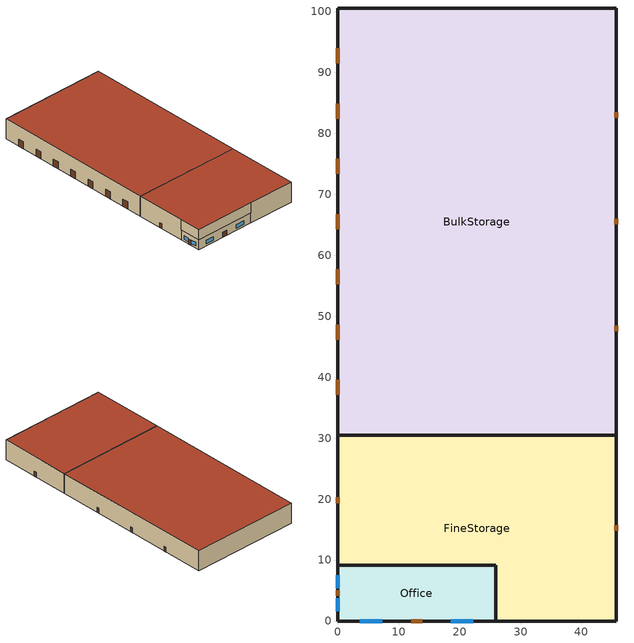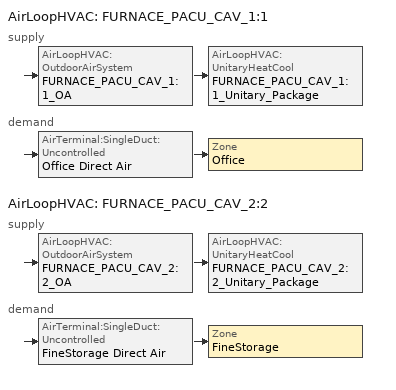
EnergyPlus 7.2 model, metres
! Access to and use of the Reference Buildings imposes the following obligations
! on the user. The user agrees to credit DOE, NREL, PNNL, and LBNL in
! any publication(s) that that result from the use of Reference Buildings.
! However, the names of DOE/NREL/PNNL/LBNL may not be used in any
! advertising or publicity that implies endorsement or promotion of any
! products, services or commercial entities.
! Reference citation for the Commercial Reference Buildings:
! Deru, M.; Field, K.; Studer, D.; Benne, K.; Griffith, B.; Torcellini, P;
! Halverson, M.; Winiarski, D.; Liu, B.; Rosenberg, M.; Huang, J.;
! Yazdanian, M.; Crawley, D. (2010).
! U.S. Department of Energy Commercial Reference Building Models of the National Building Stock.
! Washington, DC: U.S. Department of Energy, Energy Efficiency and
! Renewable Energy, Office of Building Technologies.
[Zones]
BulkStorage
 floor ground (ext-slab): 45.72,100.58 45.72,30.48 0,30.48 0,100.58 z0
 wall outside (Metal Bldg Semi-Cond Ext Wall): 45.72,30.48 45.72,100.58 0,100.58 0,30.48 z0:8.53
 door (Swinging Door Semi-Cond): 45.72,47.55 45.72,48.46 / 45.72,65.07 45.72,65.99 / 45.72,82.6 45.72,83.51 z0:2.13
 door (Overhead Door Semi-Cond): 0,93.95 0,91.51 / 0,84.88 0,82.44 / 0,75.82 0,73.38 / 0,66.75 0,64.31 / 0,57.68 0,55.24 / 0,48.61 0,46.17 / 0,39.55 0,37.11 z0:3.05
 roof outside (IEAD Semi-Cond Roof): 0,100.58 0,30.48 45.72,30.48 45.72,100.58 z8.53
FineStorage
 floor ground (ext-slab): 45.72,30.48 45.72,0 25.91,0 25.91,9.14 0,9.14 0,30.48 z0
 floor to Office (int-walls): 0,0 0,9.14 25.91,9.14 25.91,0 z4.27
 wall outside (Metal Bldg Semi-Cond Ext Wall): 0,9.14 0,0 25.91,0 z4.27:8.53; 25.91,0 45.72,0 45.72,30.48 / 0,30.48 0,9.14 z0:8.53
 wall outside (int-walls): 45.72,30.48 0,30.48 z0:8.53
 door (Swinging Door Semi-Cond): 45.72,14.78 45.72,15.7 / 0,20.27 0,19.35 z0:2.13
 roof outside (IEAD Semi-Cond Roof): 45.72,0 45.72,30.48 0,30.48 0,0 z8.53
Office
 floor ground (ext-slab): 25.91,9.14 25.91,0 0,0 0,9.14 z0
 wall outside (Metal Bldg Semi-Cond Ext Wall): 25.91,0 25.91,9.14 0,9.14 0,0 25.91,0 z0:4.27
 window (Window Semi-Cond Fixed): 3.66,0 7.31,0 / 18.59,0 22.25,0 / 0,7.52 0,5.39 / 0,3.76 0,1.62 z0.91:2.44
 door (Swinging Door Semi-Cond): 12.04,0 13.87,0 / 0,5.03 0,4.11 z0:2.13
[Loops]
AirLoopHVAC 'FURNACE_PACU_CAV_1:1'
 supply: AirLoopHVAC:OutdoorAirSystem 'FURNACE_PACU_CAV_1:1_OA' > AirLoopHVAC:UnitaryHeatCool 'FURNACE_PACU_CAV_1:1_Unitary_Package'
 demand: AirTerminal:SingleDuct:Uncontrolled 'Office Direct Air' > Zone 'Office'
AirLoopHVAC 'FURNACE_PACU_CAV_2:2'
 supply: AirLoopHVAC:OutdoorAirSystem 'FURNACE_PACU_CAV_2:2_OA' > AirLoopHVAC:UnitaryHeatCool 'FURNACE_PACU_CAV_2:2_Unitary_Package'
 demand: AirTerminal:SingleDuct:Uncontrolled 'FineStorage Direct Air' > Zone 'FineStorage'
[Building]
Ref Bldg Warehouse Pre1980_v1.3_5.0: North Axis {deg}=0; Terrain=City; Loads Convergence Tolerance Value=0.04; Temperature Convergence Tolerance Value {deltaC}=0.2; Solar Distribution=FullInteriorAndExterior; Maximum Number of Warmup Days=40; Minimum Number of Warmup Days=6
[Site:Location]
USA IL-CHICAGO-OHARE: Latitude {deg}=41.77; Longitude {deg}=-87.75; Time Zone {hr}=-6; Elevation {m}=190
[SizingPeriod:DesignDay] Day of Month=21; Humidity Condition Type=Wetbulb; Barometric Pressure {Pa}=99063; Rain Indicator=No; Snow Indicator=No; Daylight Saving Time Indicator=No; Solar Model Indicator=ASHRAEClearSky
Name | Month | Day Type | Maximum Dry-Bulb Temperature {C} | Daily Dry-Bulb Temperature Range {deltaC} | Wetbulb or DewPoint at Maximum Dry-Bulb {C} | Wind Speed {m/s} | Wind Direction {deg} | Sky Clearness
CHICAGO Ann Htg 99.6% Condns DB | 1 | WinterDesignDay | -20.6 | 0 | -20.6 | 4.9 | 270 | 0
CHICAGO Ann Clg .4% Condns WB=>MDB | 7 | SummerDesignDay | 31.2 | 10.7 | 25.5 | 5.3 | 230 | 1
[Site:WaterMainsTemperature]
Calculation Method=CORRELATION; Annual Average Outdoor Air Temperature {C}=9.69; Maximum Difference In Monthly Average Outdoor Air Temperatures {deltaC}=28.1
[Site:GroundTemperature:BuildingSurface]
10.34, 10.19, 11.31, 13.07, 16.39, 19.3, 22.1, 24.2, 21.69, 17.32, 14.23, 11.34
[Construction]
Metal Bldg Semi-Cond Ext Wall: Metal Siding, Metal Building Semi-Cond Wall Insulation, 1/2IN Gypsum
IEAD Semi-Cond Roof: Roof Membrane, IEAD Semi-Cond Roof Insulation, Metal Decking
ext-slab: HW CONCRETE
int-walls: 1/2IN Gypsum, 1/2IN Gypsum
Window Semi-Cond Fixed: Semi-Cond Fixed Assembly Window
Swinging Door Semi-Cond: Opaque Door panel Semi-Cond
Overhead Door Semi-Cond: Std Overhead Door Panel Semi-Cond
InteriorFurnishings: Std Wood 6inch
[Material] Thermal Absorptance=0.9
Name | Roughness | Thickness {m} | Conductivity {W/m-K} | Density {kg/m3} | Specific Heat {J/kg-K} | Solar Absorptance | Visible Absorptance
Metal Building Semi-Cond Wall Insulation | MediumRough | 0.0347077 | 0.049 | 265 | 836.8 | 0.7 | 0.7
IEAD Semi-Cond Roof Insulation | MediumRough | 0.110216 | 0.049 | 265 | 836.8 | 0.7 | 0.7
Std Wood 6inch | MediumSmooth | 0.15 | 0.12 | 540 | 1210 | 0.7 | 0.7
1/2IN Gypsum | Smooth | 0.0127 | 0.16 | 784.9 | 830 | 0.92 | 0.92
Metal Siding | Smooth | 0.0015 | 44.96 | 7688.86 | 410 | 0.2 | 0.2
HW CONCRETE | Rough | 0.2032 | 1.311 | 2240 | 836.8 | 0.7 | 0.7
Roof Membrane | VeryRough | 0.0095 | 0.16 | 1121.29 | 1460 | 0.7 | 0.7
Metal Decking | MediumSmooth | 0.0015 | 45.006 | 7680 | 418.4 | 0.7 | 0.3
[WindowMaterial:SimpleGlazingSystem]
Semi-Cond Fixed Assembly Window: U-Factor {W/m2-K}=3.52036; Solar Heat Gain Coefficient=0.41
[Material:NoMass] Roughness=MediumRough; Thermal Absorptance=0.9; Solar Absorptance=0.7; Visible Absorptance=0.7
Name | Thermal Resistance {m2-K/W}
Opaque Door panel Semi-Cond | 0.101897
Std Overhead Door Panel Semi-Cond | 0.001
[Zone] Type=1; Multiplier=1; Floor Area {m2}=autocalculate; Part of Total Floor Area=Yes
BulkStorage; FineStorage; Office
[People]
Office People: Zone or ZoneList=Office; Number of People Schedule=BLDG_OCC_SCH; Number of People Calculation Method=People; Number of People=5; Fraction Radiant=0.3; Sensible Heat Fraction=AUTOCALCULATE; Activity Level Schedule=ACTIVITY_SCH; Enable ASHRAE 55 Comfort Warnings=No; Mean Radiant Temperature Calculation Type=ZoneAveraged; Work Efficiency Schedule=WORK_EFF_SCH; Clothing Insulation Schedule=CLOTHING_SCH; Air Velocity Schedule=AIR_VELO_SCH; Thermal Comfort Model 1 Type=FANGER
[Lights] Schedule=BLDG_LIGHT_SCH; Design Level Calculation Method=Watts/Area; Return Air Fraction=0; Fraction Radiant=0.5; Fraction Visible=0.2; Fraction Replaceable=1; Return Air Fraction Calculated from Plenum Temperature=No
Name | Zone or ZoneList | Watts per Zone Floor Area {W/m2}
BulkStorage_Lights | BulkStorage | 3.34
FineStorage_Lights | FineStorage | 11.64
Office_Lights | Office | 21.69
[ElectricEquipment] Schedule=BLDG_EQUIP_SCH; Design Level Calculation Method=Watts/Area; Fraction Latent=0; Fraction Radiant=0.5; Fraction Lost=0
Name | Zone or ZoneList | Watts per Zone Floor Area {W/m2}
BulkStorage_MiscPlug_Equip | BulkStorage | 2.56
Office_MiscPlug_Equip | Office | 8.07
[Exterior:Lights]
Exterior Facade Lighting: Schedule=ALWAYS_ON; Design Level {W}=10958; Control Option=AstronomicalClock
[ZoneInfiltration:DesignFlowRate] Schedule=ALWAYS_ON; Design Flow Rate Calculation Method=Flow/ExteriorArea; Flow per Exterior Surface Area {m3/s-m2}=0.001133; Constant Term Coefficient=1; Temperature Term Coefficient=0; Velocity Term Coefficient=0; Velocity Squared Term Coefficient=0
Name | Zone or ZoneList
BulkStorage_Infiltration | BulkStorage
FineStorage_Infiltration | FineStorage
Office_Infiltration | Office
[InternalMass] Construction=InteriorFurnishings
Name | Zone | Surface Area {m2}
BulkStorage Internal Mass | BulkStorage | 6409.68
FineStorage Internal Mass | FineStorage | 2786.82
Office Internal Mass | Office | 473.7584
[Fan:OnOff] Availability Schedule=HVACOperationSchd; Maximum Flow Rate {m3/s}=AUTOSIZE; Motor In Airstream Fraction=1
Name | Fan Efficiency | Pressure Rise {Pa} | Motor Efficiency
FURNACE_PACU_CAV_1:1_Unitary_Package_fan | 0.56875 | 622 | 0.875
FURNACE_PACU_CAV_2:2_Unitary_Package_fan | 0.6006 | 1109.648 | 0.924
[Fan:ConstantVolume]
BulkStorage Unit HeaterFan: Availability Schedule=ALWAYS_ON; Fan Efficiency=0.53625; Pressure Rise {Pa}=49.8; Maximum Flow Rate {m3/s}=AUTOSIZE; Motor Efficiency=0.825; Motor In Airstream Fraction=1
[Coil:Heating:Gas] Availability Schedule=ALWAYS_ON; Gas Burner Efficiency=0.78; Nominal Capacity {W}=AUTOSIZE
BulkStorage Unit Heater Coil; FURNACE_PACU_CAV_1:1_Unitary_Package_HeatCoil; FURNACE_PACU_CAV_2:2_Unitary_Package_HeatCoil
[Coil:Cooling:DX:SingleSpeed] Availability Schedule=ALWAYS_ON; Rated Total Cooling Capacity {W}=AUTOSIZE; Rated Sensible Heat Ratio=AUTOSIZE; Rated Air Flow Rate {m3/s}=AUTOSIZE
Name | Rated COP {W/W} | Total Cooling Capacity Function of Temperature Curve | Total Cooling Capacity Function of Flow Fraction Curve | Energy Input Ratio Function of Temperature Curve | Energy Input Ratio Function of Flow Fraction Curve | Part Load Fraction Correlation Curve
FURNACE_PACU_CAV_1:1_Unitary_Package_CoolCoil | 3.30033 | Cool-Cap-fT | ConstantCubic | Cool-EIR-fT | ConstantCubic | Cool-PLF-fPLR
FURNACE_PACU_CAV_2:2_Unitary_Package_CoolCoil | 3.13381 | Measured_CoolCStandard10Ton_CapFT | Measured_CoolCStandard10Ton_CapFF | Measured_CoolCStandard10Ton_EIRFT | Measured_CoolCStandard10Ton_EIRFFF | No_PLR_Degredation
[ZoneHVAC:UnitHeater]
BulkStorage Unit Heater: Availability Schedule=ALWAYS_ON; Supply Air Fan=BulkStorage Unit HeaterFan; Maximum Supply Air Flow Rate {m3/s}=AUTOSIZE; Fan Control Type=OnOff; Heating Coil=BulkStorage Unit Heater Coil; Maximum Hot Water or Steam Flow Rate {m3/s}=AUTOSIZE; Minimum Hot Water or Steam Flow Rate {m3/s}=0; Heating Convergence Tolerance=0.001
[ZoneVentilation:DesignFlowRate]
BulkStorage_Ventilation: Zone or ZoneList=BulkStorage; Schedule=MinOA_Sched; Design Flow Rate Calculation Method=Flow/Area; Flow Rate per Zone Floor Area {m3/s-m2}=0.00025; Ventilation Type=INTAKE; Fan Pressure Rise {Pa}=49.8; Fan Total Efficiency=0.53625; Constant Term Coefficient=1; Temperature Term Coefficient=0; Velocity Term Coefficient=0; Velocity Squared Term Coefficient=0; Minimum Indoor Temperature {C}=7.5; Maximum Indoor Temperature {C}=35; Delta Temperature {deltaC}=-27.5; Minimum Outdoor Temperature {C}=-30; Maximum Outdoor Temperature {C}=50; Maximum Wind Speed {m/s}=6
[Zone equipment]
BulkStorage: BulkStorage Unit Heater
FineStorage: FineStorage Direct Air
Office: Office Direct Air
[Sizing:Zone] Zone Cooling Design Supply Air Temperature Input Method=SupplyAirTemperature; Zone Cooling Design Supply Air Temperature {C}=14; Zone Heating Design Supply Air Temperature Input Method=SupplyAirTemperature; Zone Heating Design Supply Air Temperature {C}=40; Zone Cooling Design Supply Air Humidity Ratio {kgWater/kgDryAir}=0.0085; Zone Heating Design Supply Air Humidity Ratio {kgWater/kgDryAir}=0.008; Cooling Design Air Flow Method=DesignDay; Heating Design Air Flow Method=DesignDay
Name | Design Specification Outdoor Air Object
BulkStorage | SZ DSOA BulkStorage
FineStorage | SZ DSOA FineStorage
Office | SZ DSOA Office
[DesignSpecification:OutdoorAir]
Name | Outdoor Air Method | Outdoor Air Flow per Zone Floor Area {m3/s-m2} | Outdoor Air Flow per Person {m3/s-person}
SZ DSOA BulkStorage; SZ DSOA FineStorage | Flow/Area | 0.00025
SZ DSOA Office | Flow/Person |  | 0.01
[ZoneControl:Thermostat] Control Type Schedule=Dual Zone Control Type Sched
Name | Zone or ZoneList | Control 1
BulkStorage Thermostat | BulkStorage | BulkStorage DualSPSched
FineStorage Thermostat | FineStorage | FineStorage DualSPSched
Office Thermostat | Office | Office DualSPSched
[ThermostatSetpoint:DualSetpoint]
Name | Heating Setpoint Temperature Schedule | Cooling Setpoint Temperature Schedule
BulkStorage DualSPSched | HTGSETP_BulkStorage_SCH | CLGSETP_SCH
FineStorage DualSPSched | HTGSETP_FineStorage_SCH | CLGSETP_FineStorage_SCH
Office DualSPSched | HTGSETP_SCH | CLGSETP_SCH
[SetpointManager:SingleZone:Reheat] Control Variable=Temperature; Minimum Supply Air Temperature {C}=10; Maximum Supply Air Temperature {C}=50
Name | Control Zone | Setpoint Node or NodeList
SupAirTemp MngrFineStorage | FineStorage | FURNACE_PACU_CAV_2:2 Supply Equipment Outlet Node
SupAirTemp MngrOffice | Office | FURNACE_PACU_CAV_1:1 Supply Equipment Outlet Node
[Sizing:System] Type of Load to Size On=Sensible; Design Outdoor Air Flow Rate {m3/s}=AUTOSIZE; Minimum System Air Flow Ratio=1; Preheat Design Temperature {C}=7; Preheat Design Humidity Ratio {kgWater/kgDryAir}=0.008; Precool Design Temperature {C}=12.8; Precool Design Humidity Ratio {kgWater/kgDryAir}=0.008; Central Cooling Design Supply Air Temperature {C}=12.8; Central Heating Design Supply Air Temperature {C}=40; Sizing Option=NonCoincident; 100% Outdoor Air in Cooling=No; 100% Outdoor Air in Heating=No; Central Cooling Design Supply Air Humidity Ratio {kgWater/kgDryAir}=0.0085; Central Heating Design Supply Air Humidity Ratio {kgWater/kgDryAir}=0.008; Cooling Design Air Flow Method=DesignDay; Cooling Design Air Flow Rate {m3/s}=0; Heating Design Air Flow Method=DesignDay; Heating Design Air Flow Rate {m3/s}=0; System Outdoor Air Method=ZoneSum
FURNACE_PACU_CAV_1:1; FURNACE_PACU_CAV_2:2
[Controller:OutdoorAir] Minimum Outdoor Air Flow Rate {m3/s}=AUTOSIZE; Maximum Outdoor Air Flow Rate {m3/s}=AUTOSIZE; Economizer Control Type=DifferentialDryBulb; Economizer Control Action Type=ModulateFlow; Economizer Maximum Limit Dry-Bulb Temperature {C}=28; Economizer Maximum Limit Enthalpy {J/kg}=64000; Economizer Minimum Limit Dry-Bulb Temperature {C}=-100; Lockout Type=NoLockout; Minimum Limit Type=FixedMinimum; Minimum Outdoor Air Schedule=MinOA_Sched
FURNACE_PACU_CAV_1:1_OA_Controller; FURNACE_PACU_CAV_2:2_OA_Controller
[AirLoopHVAC] Design Supply Air Flow Rate {m3/s}=AUTOSIZE
FURNACE_PACU_CAV_1:1; FURNACE_PACU_CAV_2:2
[AirLoopHVAC:UnitaryHeatCool] Availability Schedule=ALWAYS_ON; Supply Air Fan Operating Mode Schedule=HVACOperationSchd; Maximum Supply Air Temperature {C}=AUTOSIZE; Supply Air Flow Rate During Cooling Operation {m3/s}=AUTOSIZE; Supply Air Flow Rate During Heating Operation {m3/s}=AUTOSIZE; Supply Air Flow Rate When No Cooling or Heating is Needed {m3/s}=AUTOSIZE; Fan Placement=BlowThrough; Dehumidification Control Type=None
Name | Controlling Zone or Thermostat Location | Supply Fan | Heating Coil | Cooling Coil
FURNACE_PACU_CAV_1:1_Unitary_Package | Office | FURNACE_PACU_CAV_1:1_Unitary_Package_fan | FURNACE_PACU_CAV_1:1_Unitary_Package_HeatCoil | FURNACE_PACU_CAV_1:1_Unitary_Package_CoolCoil
FURNACE_PACU_CAV_2:2_Unitary_Package | FineStorage | FURNACE_PACU_CAV_2:2_Unitary_Package_fan | FURNACE_PACU_CAV_2:2_Unitary_Package_HeatCoil | FURNACE_PACU_CAV_2:2_Unitary_Package_CoolCoil
[AirTerminal:SingleDuct:Uncontrolled] Availability Schedule=ALWAYS_ON; Maximum Air Flow Rate {m3/s}=AUTOSIZE
FineStorage Direct Air; Office Direct Air
[AvailabilityManager:NightCycle] Applicability Schedule=ALWAYS_ON; Fan Schedule=HVACOperationSchd; Control Type=CycleOnAny; Thermostat Tolerance {deltaC}=1; Cycling Run Time {s}=1800
FURNACE_PACU_CAV_1:1 Availability Manager; FURNACE_PACU_CAV_2:2 Availability Manager
[SetpointManager:MixedAir] Control Variable=Temperature
Name | Setpoint Node or NodeList
FURNACE_PACU_CAV_1:1_OAMixed Air Temp Manager | FURNACE_PACU_CAV_1:1_OA-FURNACE_PACU_CAV_1:1_Unitary_PackageNode
FURNACE_PACU_CAV_2:2_OAMixed Air Temp Manager | FURNACE_PACU_CAV_2:2_OA-FURNACE_PACU_CAV_2:2_Unitary_PackageNode
[UtilityCost:Tariff]
Name | Output Meter | Conversion Factor Choice | Demand Window Length | Monthly Charge or Variable | Group
PSI_LLF_LowLoadFactorService | Electricity:Facility | kWh | HalfHour | 15 | Comm Elect
PSI_CS_CommercialElectricService | Electricity:Facility | kWh |  | 9.4 | Comm Elect
IN_EIAMonthlyRateGas | Gas:Facility | MCF |  | 0 | Comm Gas
[UtilityCost:Charge:Block] Source Variable=totalEnergy; Season=Annual; Category Variable=EnergyCharges
Name | Tariff | Block Size 1 Value or Variable | Block 1 Cost per Unit Value or Variable | Block Size 2 Value or Variable | Block 2 Cost per Unit Value or Variable | Block Size 3 Value or Variable | Block 3 Cost per Unit Value or Variable | Block Size 4 Value or Variable | Block 4 Cost per Unit Value or Variable | Block Size Multiplier Value or Variable
AnnualEnergyCharge | PSI_LLF_LowLoadFactorService | 300 | 0.108222 | 700 | 0.087021 | 1500 | 0.07842 | remaining | 0.05832
AnnualDemandBaseCharge | PSI_LLF_LowLoadFactorService | 190 | 0 | 110 | 0.051773 | remaining | 0.046965 |  |  | TotalDemand
AnnualEnergyCharge | PSI_CS_CommercialElectricService | 300 | 0.082409 | 700 | 0.072873 | 1500 | 0.061696 | remaining | 0.041179
[UtilityCost:Charge:Simple] Season=Annual
Name | Tariff | Source Variable | Category Variable | Cost per Unit Value or Variable
FuelCostAdjustEnergyCharge | PSI_LLF_LowLoadFactorService | totalEnergy | EnergyCharges | 0.002028
QualPollutionControlAdjustEnergyCharge | PSI_LLF_LowLoadFactorService | totalEnergy | EnergyCharges | 0.000536
SoxNoxRiderAdjustEnergyCharge | PSI_LLF_LowLoadFactorService | totalEnergy | EnergyCharges | 0.001127
DSMRiderAdjustEnergyCharge | PSI_LLF_LowLoadFactorService | totalEnergy | EnergyCharges | -0.00037
PurchPowerTrackerAdjustEnergyCharge | PSI_LLF_LowLoadFactorService | totalEnergy | EnergyCharges | -3.1e-05
MidwestISOAdjustEnergyCharge | PSI_LLF_LowLoadFactorService | totalEnergy | EnergyCharges | -0.000216
CleanCoalRiderEnergyCharge | PSI_LLF_LowLoadFactorService | totalEnergy | EnergyCharges | 0.000833
TaxofeightPercent | PSI_LLF_LowLoadFactorService | SubTotal | Taxes | 0.08
FuelCostAdjustEnergyCharge | PSI_CS_CommercialElectricService | totalEnergy | EnergyCharges | 0.002028
QualPollutionControlAdjustEnergyCharge | PSI_CS_CommercialElectricService | totalEnergy | EnergyCharges | 0.000536
SoxNoxRiderAdjustEnergyCharge | PSI_CS_CommercialElectricService | totalEnergy | EnergyCharges | 0.001127
DSMRiderAdjustEnergyCharge | PSI_CS_CommercialElectricService | totalEnergy | EnergyCharges | 0.000021
PurchPowerTrackerAdjustEnergyCharge | PSI_CS_CommercialElectricService | totalEnergy | EnergyCharges | 0.000034
MidwestISOAdjustEnergyCharge | PSI_CS_CommercialElectricService | totalEnergy | EnergyCharges | -0.000203
CleanCoalRiderEnergyCharge | PSI_CS_CommercialElectricService | totalEnergy | EnergyCharges | 0.000807
TaxofeightPercent | PSI_CS_CommercialElectricService | SubTotal | Taxes | 0.08
MonthlyRateGasCharge | IN_EIAMonthlyRateGas | totalEnergy | EnergyCharges | IN_MonthlyGasRates
TaxofEightPercent | IN_EIAMonthlyRateGas | SubTotal | Taxes | 0.08
[UtilityCost:Qualify] Variable=TotalDemand; Threshold Value or Variable=75; Season=Annual; Threshold Test=Count
Name | Tariff | Qualify Type | Number of Months
MinDemand75kw | PSI_LLF_LowLoadFactorService | Minimum | 12
MaxDemand75kw | PSI_CS_CommercialElectricService | Maximum | 1
[UtilityCost:Variable]
IN_MonthlyGasRates: Tariff=IN_EIAMonthlyRateGas; Variable Type=Currency; January Value=8.22; February Value=7.51; March Value=8.97; April Value=9.01; May Value=9.16; June Value=10.44; July Value=10.32; August Value=10.13; September Value=9.2; October Value=8.18; November Value=7.83; December Value=7.63
[Schedule:Compact]
ALWAYS_ON: Through: 12/31, For: AllDays, Until: 24:00, 1
ACTIVITY_SCH: Through: 12/31, For: AllDays, Until: 24:00, 120
AIR_VELO_SCH: Through: 12/31, For: AllDays, Until: 24:00, 0.2
BLDG_EQUIP_SCH: Through: 12/31, For: Weekdays, Until: 07:00, 0.1, Until: 08:00, 0.5, Until: 09:00, 0.8, Until: 12:00, 0.9, Until: 13:00, 0.8, Until: 17:00, 0.9, Until: 18:00, 0.4, Until: 24:00, 0.1, For: Saturday, Until: 08:00, 0.1, Until: 09:00, 0.2, Until: 12:00, 0.4, Until: 24:00, 0.1, For: SummerDesignDay, Until: 24:00, 1, For: WinterDesignDay, Until: 24:00, 0, For: Sunday Holidays AllOtherDays, Until: 24:00, 0.1
BLDG_LIGHT_SCH: Through: 12/31, For: Weekdays, Until: 07:00, 0.1, Until: 08:00, 0.4, Until: 09:00, 0.7, Until: 12:00, 0.9, Until: 13:00, 0.8, Until: 17:00, 0.9, Until: 18:00, 0.3, Until: 24:00, 0.1, For: Saturday, Until: 08:00, 0.1, Until: 09:00, 0.1, Until: 12:00, 0.24, Until: 24:00, 0.1, For: SummerDesignDay, Until: 24:00, 1, For: WinterDesignDay, Until: 24:00, 0, For: Sunday Holidays AllOtherDays, Until: 24:00, 0.1
BLDG_OCC_SCH: Through: 12/31, For: Weekdays, Until: 07:00, 0, Until: 08:00, 0.15, Until: 09:00, 0.7, Until: 12:00, 0.9, Until: 13:00, 0.5, Until: 16:00, 0.85, Until: 17:00, 0.2, Until: 24:00, 0, For: SummerDesignDay, Until: 24:00, 1, For: Saturday, Until: 08:00, 0, Until: 12:00, 0.2, Until: 16:00, 0.1, Until: 24:00, 0, For: WinterDesignDay, Until: 24:00, 0, For: Sunday Holidays AllOtherDays, Until: 24:00, 0
CLOTHING_SCH: Through: 04/30, For: AllDays, Until: 24:00, 1, Through: 09/30, For: AllDays, Until: 24:00, 0.5, Through: 12/31, For: AllDays, Until: 24:00, 1
WORK_EFF_SCH: Through: 12/31, For: AllDays, Until: 24:00, 0
CLGSETP_FineStorage_SCH: Through: 12/31, For: AllDays, Until: 24:00, 26.7
CLGSETP_SCH: Through: 12/31, For: Weekdays SummerDesignDay, Until: 07:00, 30, Until: 17:00, 24, Until: 24:00, 30, For: Saturday, Until: 08:00, 30, Until: 16:00, 24, Until: 24:00, 30, For: AllOtherDays, Until: 24:00, 30
Dual Zone Control Type Sched: Through: 12/31, For: AllDays, Until: 24:00, 4
HTGSETP_BulkStorage_SCH: Through: 12/31, For: AllDays, Until: 24:00, 7.2
HTGSETP_FineStorage_SCH: Through: 12/31, For: AllDays, Until: 24:00, 15.6
HTGSETP_SCH: Through: 12/31, For: Weekdays, Until: 06:00, 15.5, Until: 17:00, 21, Until: 24:00, 15.5, For WinterDesignDay, Until: 24:00, 21, For: Saturday, Until: 07:00, 15.5, Until: 16:00, 21, Until: 24:00, 15.5, For: AllOtherDays, Until: 24:00, 15.5
HVACOperationSchd; MinOA_Sched: Through: 12/31, For: Weekdays SummerDesignDay, Until: 06:00, 0, Until: 17:00, 1, Until: 24:00, 0, For: Saturday WinterDesignDay, Until: 07:00, 0, Until: 16:00, 1, Until: 24:00, 0, For: AllOtherDays, Until: 24:00, 0
[Curve:Quadratic]
Name | Coefficient1 Constant | Coefficient2 x | Coefficient3 x**2 | Minimum Value of x | Maximum Value of x | Minimum Curve Output | Maximum Curve Output
Cool-PLF-fPLR | 0.909496 | 0.0986477 | -0.00819488 | 0 | 1 | 0.7 | 1
Measured_CoolCStandard10Ton_CapFF | 0.7685 | 0.2315 | 0 | 0.776 | 1.197
Measured_CoolCStandard10Ton_EIRFFF | 1.192 | -0.1917 | 0 | 0.776 | 1.197
No_PLR_Degredation | 1 | 0 | 0 | 0 | 1
[Curve:Cubic]
ConstantCubic: Coefficient1 Constant=1; Coefficient2 x=0; Coefficient3 x**2=0; Coefficient4 x**3=0; Minimum Value of x=-100; Maximum Value of x=100
[Curve:Biquadratic]
Name | Coefficient1 Constant | Coefficient2 x | Coefficient3 x**2 | Coefficient4 y | Coefficient5 y**2 | Coefficient6 x*y | Minimum Value of x | Maximum Value of x | Minimum Value of y | Maximum Value of y
Cool-Cap-fT | 0.971212 | -0.0152755 | 0.00144345 | -0.00039321 | -6.8364e-06 | -0.000290596 | -100 | 100 | -100 | 100
Cool-EIR-fT | 0.286871 | 0.0239022 | -0.000810648 | 0.0134585 | 0.000338936 | -0.000487004 | -100 | 100 | -100 | 100
Measured_CoolCStandard10Ton_CapFT | 0.52357 | 0.03478 | 0 | -0.001915 | -0.00010838 | 0 | 11.1 | 29.4 | 10 | 50.3
Measured_CoolCStandard10Ton_EIRFT | 0.9847 | -0.04285 | 0.0013562 | 0.009934 | 0.0006398 | -0.001169 | 11.1 | 29.4 | 10 | 50.3
